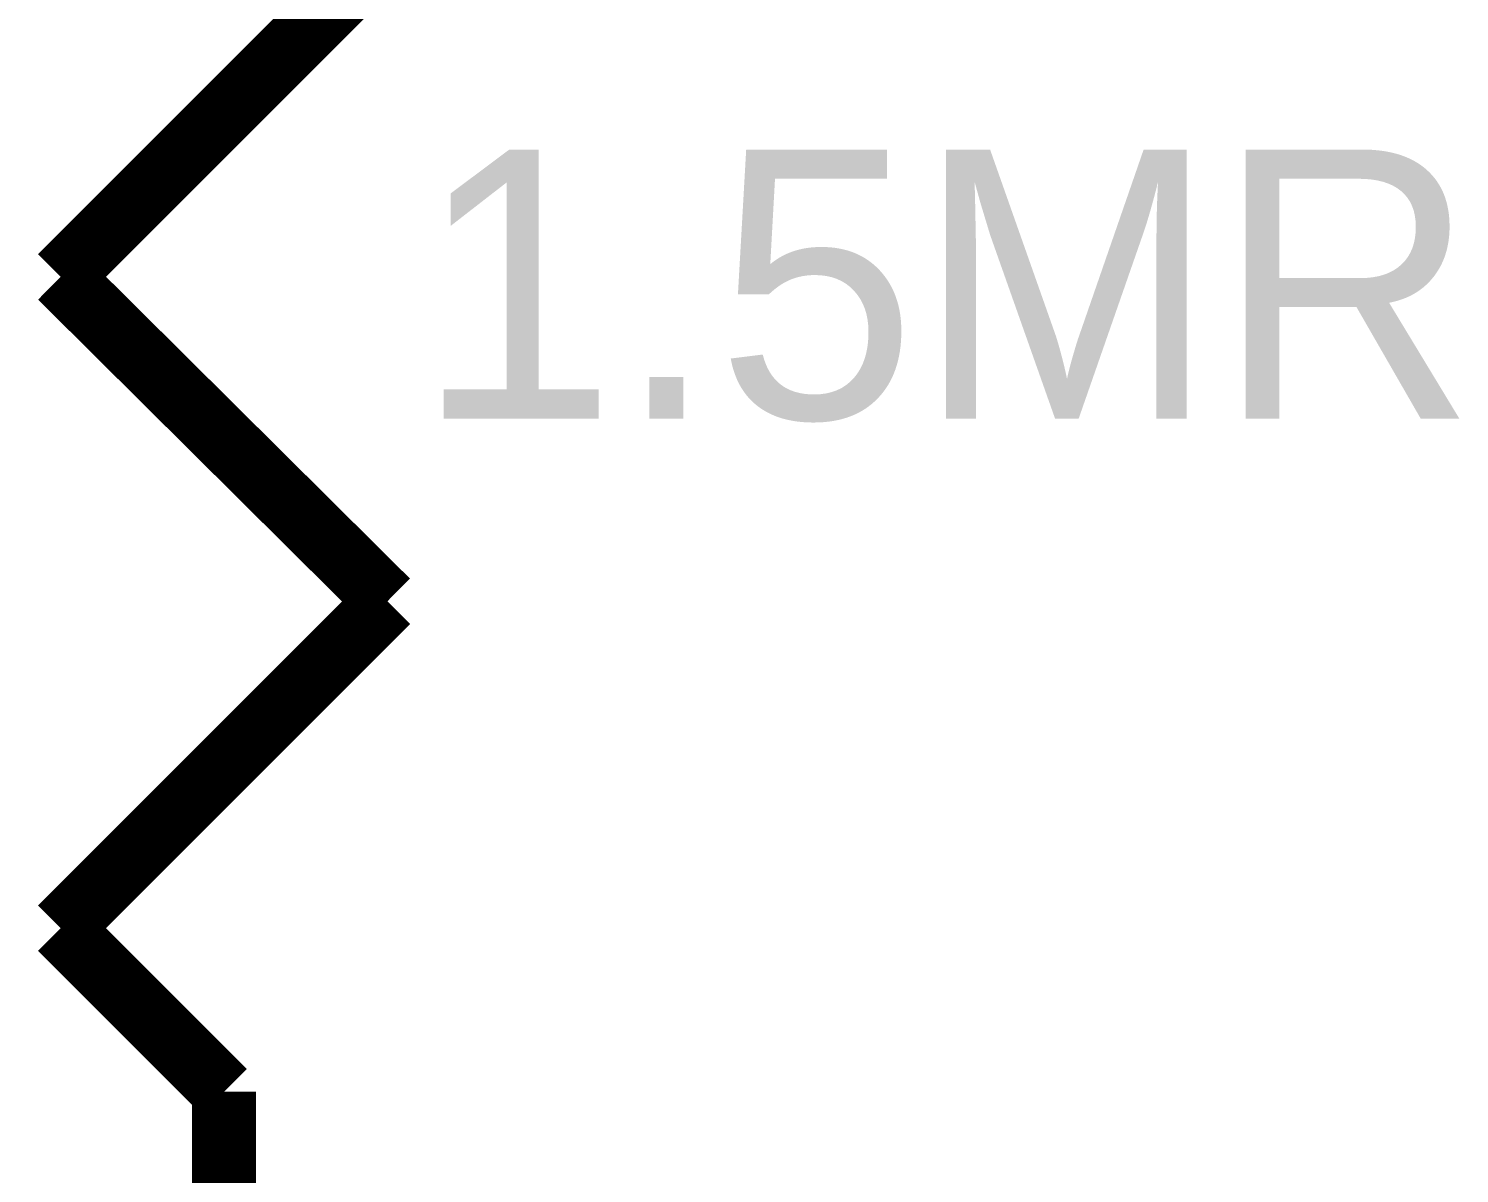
# Model space of a CAD drawing. Header units: inches. Extents: x 0 to 9.51, y -0.01 to 7.51.
# Drawn here: x 6.5638 to 6.8271, y 3.3847 to 3.5954 of the extents above; entities that cross this region are included whole.
import ezdxf

# ---------------------------------------------------------------- set-up
doc = ezdxf.new("R2010")
doc.units = ezdxf.units.IN
doc.header["$MEASUREMENT"] = 0
doc.layers.add('Sheet', color=255, linetype='Continuous')

msp = doc.modelspace()

# ---------------------------------------------------------------- linework, layer by layer
at = {"layer": 'Sheet'}
for points in [[(6.56971, 3.54968, 0.0118, 0.0118, 0), (6.62984, 3.60982, 0.0118, 0.0118, 0)], [(6.62984, 3.48998, 0.0118, 0.0118, 0), (6.56971, 3.54968, 0.0118, 0.0118, 0)], [(6.56971, 3.42983, 0.0118, 0.0118, 0), (6.62984, 3.48998, 0.0118, 0.0118, 0)], [(6.59978, 3.39976, 0.0118, 0.0118, 0), (6.56971, 3.42983, 0.0118, 0.0118, 0)], [(6.59978, 3.39976, 0.0118, 0.0118, 0), (6.59978, 3.29982, 0.0118, 0.0118, 0)]]:
    msp.add_lwpolyline(points, format="xyseb", dxfattribs=at)

# ---------------------------------------------------------------- texts
msp.add_text('1.5MR', height=0.049528, dxfattribs=at).set_placement((6.63515, 3.52358))

doc.saveas('drawing.dxf')
